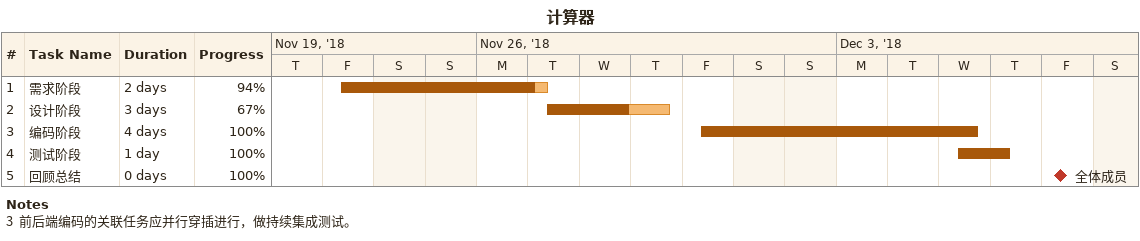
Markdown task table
计算器

| ID | Task | Duration | Start | Finish | Resources | % complete |
|---|---|---|---|---|---|---|
| 1 | 需求阶段 | 2d | 2018-11-23 | 2018-11-27 |  | 94 |
| 2 | 设计阶段 | 3d | 2018-11-27 | 2018-11-29 |  | 67 |
| 3 | 编码阶段 | 4d | 2018-11-30 | 2018-12-05 |  | 100 |
| 4 | 测试阶段 | 1d | 2018-12-05 | 2018-12-06 |  | 100 |
| 5 | 回顾总结 | 0d | 2018-12-07 | 2018-12-07 | 全体成员 | 100 |

Notes
- 3: 前后端编码的关联任务应并行穿插进行，做持续集成测试。
